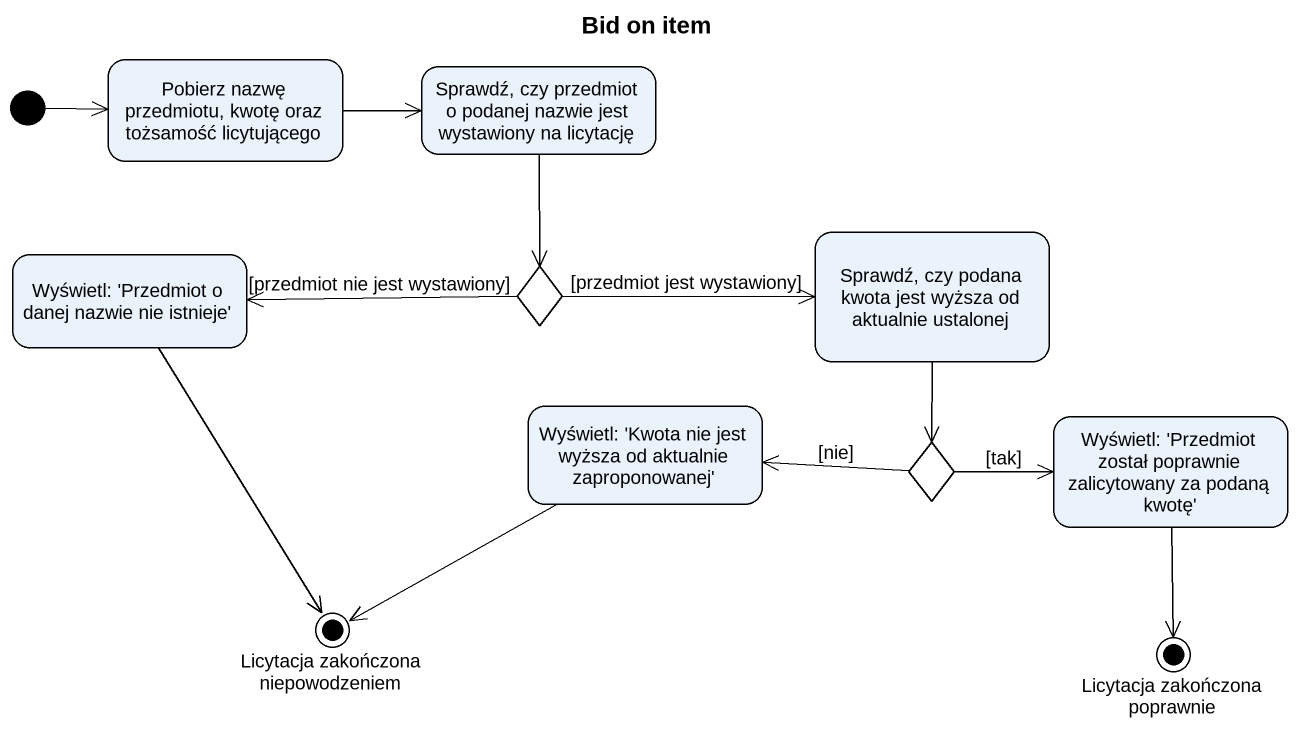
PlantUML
@startuml
title Bid on item
hide empty description
state "Pobierz nazwę przedmiotu, kwotę oraz tożsamość licytującego" as Pobierz_nazwę_przedmiotu
state "Sprawdź, czy przedmiot o podanej nazwie jest wystawiony na licytację" as Sprawdź_czy_przedmiot_o
state "Sprawdź, czy podana kwota jest wyższa od aktualnie ustalonej" as Sprawdź_czy_podana_kwota
state "Wyświetl: 'Przedmiot o danej nazwie nie istnieje'" as Wyświetl_Przedmiot_o_danej
state choice1 <<choice>>
state "Wyświetl: 'Kwota nie jest wyższa od aktualnie zaproponowanej'" as Wyświetl_Kwota_nie_jest
state choice2 <<choice>>
state "Wyświetl: 'Przedmiot został poprawnie zalicytowany za podaną kwotę'" as Wyświetl_Przedmiot_został
state "Licytacja zakończona niepowodzeniem" as Licytacja_zakończona <<end>>
state "Licytacja zakończona poprawnie" as Licytacja_zakończona_2 <<end>>
[*] -right-> Pobierz_nazwę_przedmiotu
Pobierz_nazwę_przedmiotu -right-> Sprawdź_czy_przedmiot_o
Sprawdź_czy_przedmiot_o --> choice1
Sprawdź_czy_podana_kwota --> choice2
Wyświetl_Przedmiot_o_danej --> Licytacja_zakończona
choice1 -right-> Sprawdź_czy_podana_kwota : [przedmiot jest wystawiony]
choice1 -left-> Wyświetl_Przedmiot_o_danej : [przedmiot nie jest wystawiony]
Wyświetl_Kwota_nie_jest -left-> Licytacja_zakończona
choice2 -left-> Wyświetl_Kwota_nie_jest : [nie]
choice2 -right-> Wyświetl_Przedmiot_został : [tak]
Wyświetl_Przedmiot_został --> Licytacja_zakończona_2
@enduml
